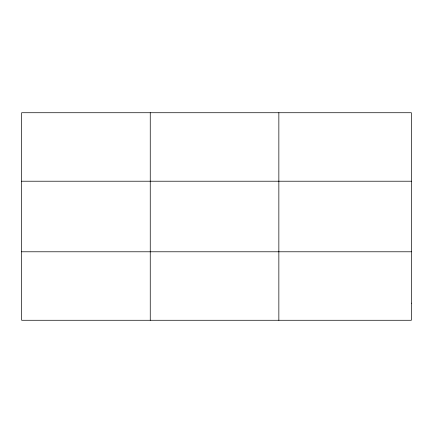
<?xml version="1.0" encoding="UTF-8"?>
<svg xmlns="http://www.w3.org/2000/svg" width="433" height="433" viewBox="0 0 433 433"><rect width="100%" height="100%" fill="white"/><g stroke="black" fill="none" stroke-linecap="round" stroke-linejoin="round"><path stroke-width="0.65" d="M150.251 320.274L150.251 112.726M278.852 320.274L278.852 112.726M21.65 181.216L411.35 181.216M21.65 251.784L411.35 251.784M411.35 303.149L411.35 320.274L21.65 320.274L21.65 112.726L411.35 112.726L411.35 303.149"/></g></svg>
